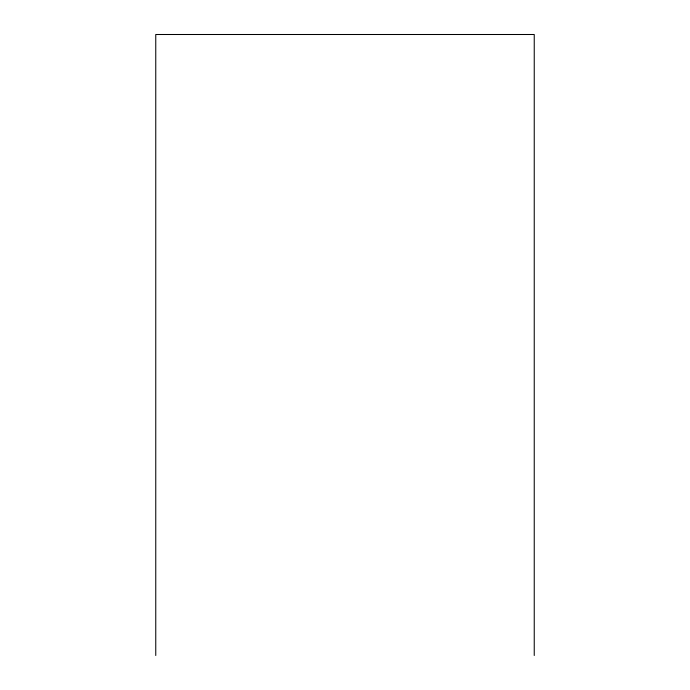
<?xml version="1.0" encoding="UTF-8"?>
<svg xmlns="http://www.w3.org/2000/svg" width="690" height="690" viewBox="0 0 690 690"><rect width="100%" height="100%" fill="white"/><g stroke="black" fill="none" stroke-linecap="round" stroke-linejoin="round"><path stroke-width="1.03" d="M534.241 655.5L534.241 34.5L155.759 34.5L155.759 655.5"/></g></svg>
